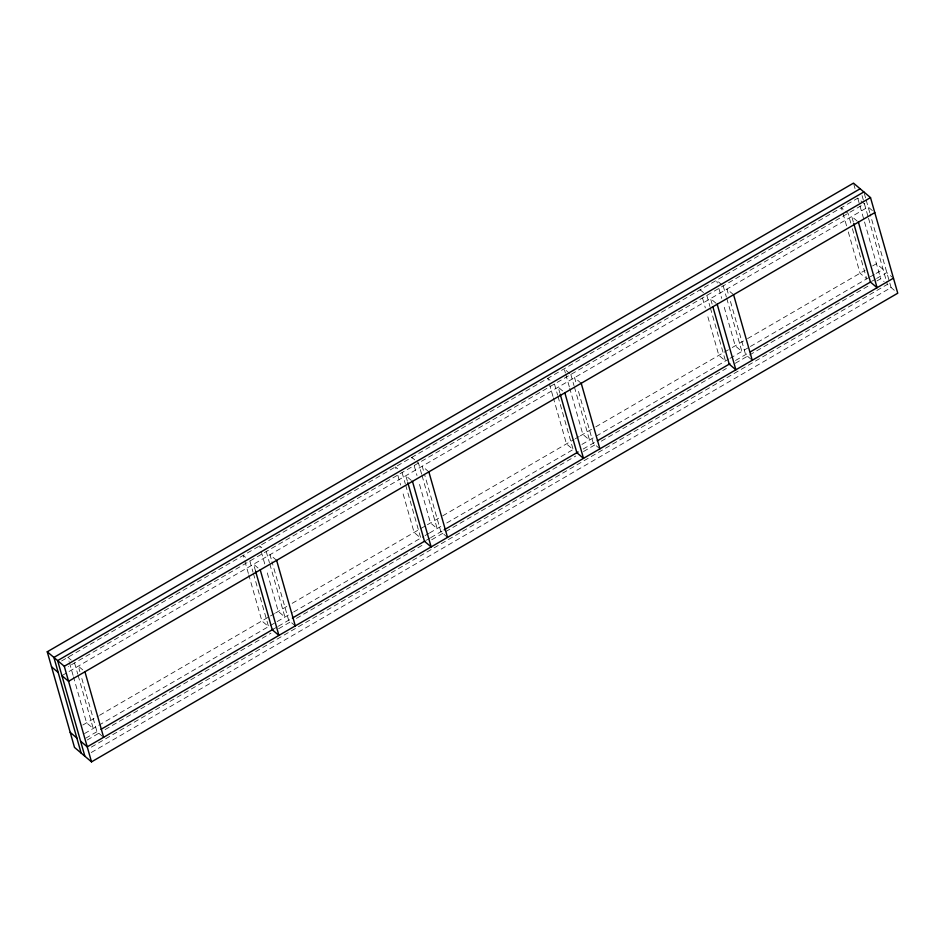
<?xml version="1.0" encoding="UTF-8"?>
<svg xmlns="http://www.w3.org/2000/svg" width="945" height="945" viewBox="0 0 945 945"><rect width="100%" height="100%" fill="white"/><g stroke="black" fill="none" stroke-linecap="round" stroke-linejoin="round"><path stroke-width="0.71" stroke-dasharray="4.72 3.54" d="M61.614 660.957L857.765 198.166L864.415 203.813L68.264 666.603M61.921 675.64L868.148 206.99L873.688 211.692M82.806 725.039L98.268 716.05M99.544 715.306L269.443 616.542M270.483 615.939L274.487 613.612M275.586 612.974L287.067 606.3M292.17 603.335L426.715 525.125M427.4 524.735L441.433 516.572M442.709 515.828L574.099 439.449M575.292 438.763L579.202 436.484M580.336 435.834L594.511 427.589M595.787 426.845L731.442 347.996M732.28 347.5L746.314 339.349M747.589 338.605L865.1 270.305M872.613 265.935L876.44 263.702L883.079 269.36L875.424 273.802M84.507 733.568L276.094 622.2M277.133 621.586L292.442 612.691M293.718 611.947L423.832 536.311M425.108 535.567L428.935 533.346M429.585 532.968L441.693 525.928M446.796 522.963L574.371 448.804M581.943 444.41L728.725 359.088M730.001 358.344L749.137 347.217M750.413 346.472L869.046 277.511M870.321 276.767L874.267 274.487M85.629 738.258L99.721 730.072M273.53 629.039L277.31 626.842M278.314 626.251L291.072 618.833M426.301 540.233L430.129 538.012M430.802 537.611L442.886 530.594M583.159 449.052L595.964 441.61M735.517 360.482L747.767 353.359M871.514 281.433L875.483 279.129M876.617 278.468L886.823 272.526L892.364 277.239M87.247 739.982L100.005 732.564M105.108 729.599L270.943 633.197M278.598 628.756L291.355 621.337M296.458 618.373L424.021 544.214M431.676 539.76L444.433 532.354M445.709 531.61L575.836 455.974M583.49 451.521L596.236 444.103M601.339 441.138L726.362 368.467M735.293 363.282L870.51 284.669M876.889 280.96L880.716 278.74L884.047 281.563M91.334 747.117L887.367 284.386L895.529 291.332M91.252 752.515L891.1 287.563L870.132 213.96M857.304 221.213L851.764 216.511L853.359 222.087M722.086 284.953L716.546 280.252L717.338 283.039M733.58 294.722L726.929 289.075L728.524 294.651M703.482 292.596L700.162 289.772L700.954 292.56M716.086 303.31L710.545 298.596L712.14 304.184M751.145 359.324L745.605 354.623L730.107 300.238M569.729 373.523L564.189 368.822L565.382 373.003M581.222 383.292L574.572 377.646L576.155 383.221M550.014 380.221L547.805 378.343L548.998 382.524M562.618 390.935L558.188 387.166L559.783 392.742M599.886 448.84L593.247 443.193L577.749 388.797M428.853 471.85L422.214 466.204L424.199 473.185M397.656 468.791L395.447 466.901L396.238 469.7M411.37 480.438L405.83 475.737L407.413 481.312M447.528 537.398L440.878 531.751L424.6 474.579M261.812 547.757L259.603 545.867L260.785 550.061M276.625 560.35L269.986 554.703L271.569 560.279M245.428 557.278L243.219 555.4L244.412 559.582M258.032 567.98L253.603 564.224L255.587 571.193M295.301 625.897L288.65 620.239L271.971 561.673M71.241 660.118L67.91 657.295L69.103 661.476M82.735 669.887L78.305 666.119L79.888 671.694M102.509 736.379L96.969 731.666L81.483 677.281M864.262 193.323L865.868 198.982M866.199 200.151L869.872 213.038M862.076 195.615L868.136 216.901M868.538 218.307L887.367 284.386M853.878 184.499L855.036 188.598M857.765 198.166L880.716 278.74M850.807 223.091L848.031 213.334L841.381 207.687L846.944 227.213M852.402 228.678L866.695 278.881L860.056 273.235L847.346 228.607M723.197 285.898L726.374 297.061M726.764 298.455L741.86 351.445L735.222 345.799L723.303 303.959M718.932 288.615L721.708 298.384M706.813 295.419L709.99 306.582M710.38 307.976L725.476 360.966L718.838 355.32L706.919 313.48M702.548 298.147L705.324 307.905M570.827 374.468L574.005 385.619M574.406 387.013L589.503 440.016L582.852 434.369L569.752 388.348M565.771 374.397L569.351 386.942M554.455 383.989L557.633 395.14M558.022 396.546L573.119 449.536L566.48 443.89L553.368 397.869M549.388 383.918L552.967 396.475M421.647 474.189L418.47 463.026L411.831 457.38L412.622 460.168M422.049 475.583L437.145 528.574L430.495 522.928L418.576 481.088M414.205 465.755L416.993 475.512M402.086 472.559L405.263 483.71M405.665 485.104L420.761 538.095L414.111 532.448L402.192 490.62M397.833 475.276L400.609 485.033M266.242 551.526L269.419 562.677M269.821 564.07L284.917 617.061L278.267 611.415L266.348 569.587M261.186 551.455L264.765 564M249.858 561.046L253.036 572.197M253.437 573.591L268.534 626.594L261.883 620.948L248.771 574.926M244.802 560.976L248.381 573.52M74.56 662.941L77.738 674.104M78.14 675.498L93.236 728.489L86.586 722.842L73.474 676.821M69.505 662.87L73.084 675.427"/><path stroke-width="1.42" d="M47.25 651.79L853.489 183.129L870.51 197.599L897.75 293.21L91.511 761.871L74.49 747.4L47.25 651.79L64.284 666.26L91.511 761.871M860.127 188.776L53.9 657.436L81.128 753.047M863.872 191.953L57.633 660.614L84.873 756.224M64.284 666.26L870.51 197.599M874.798 212.637L68.56 681.298L61.921 675.64M100.997 729.327L273.211 629.216M292.348 618.089L425.026 540.977M444.162 529.85L578.104 451.982M597.24 440.866L729.918 363.742M750.318 351.883L870.239 282.177M893.462 278.184L87.235 746.833L80.585 741.187M51.538 666.816L58.177 672.474M70.202 732.363L76.852 738.01M858.414 222.158L877.09 287.705L870.439 282.059L853.748 223.481M733.58 294.722L752.244 360.269M717.196 304.243L735.86 369.79L729.221 364.144L712.932 306.971M581.222 383.292L599.886 448.84M564.838 392.813L583.502 458.36L576.863 452.714L560.172 394.136M428.853 471.85L447.528 537.398M412.469 481.383L431.144 546.931L424.494 541.272L407.815 482.706M276.625 560.35L295.301 625.897M260.241 569.87L278.917 635.418L272.266 629.772L255.587 571.193M84.944 671.765L103.619 737.313"/></g></svg>
